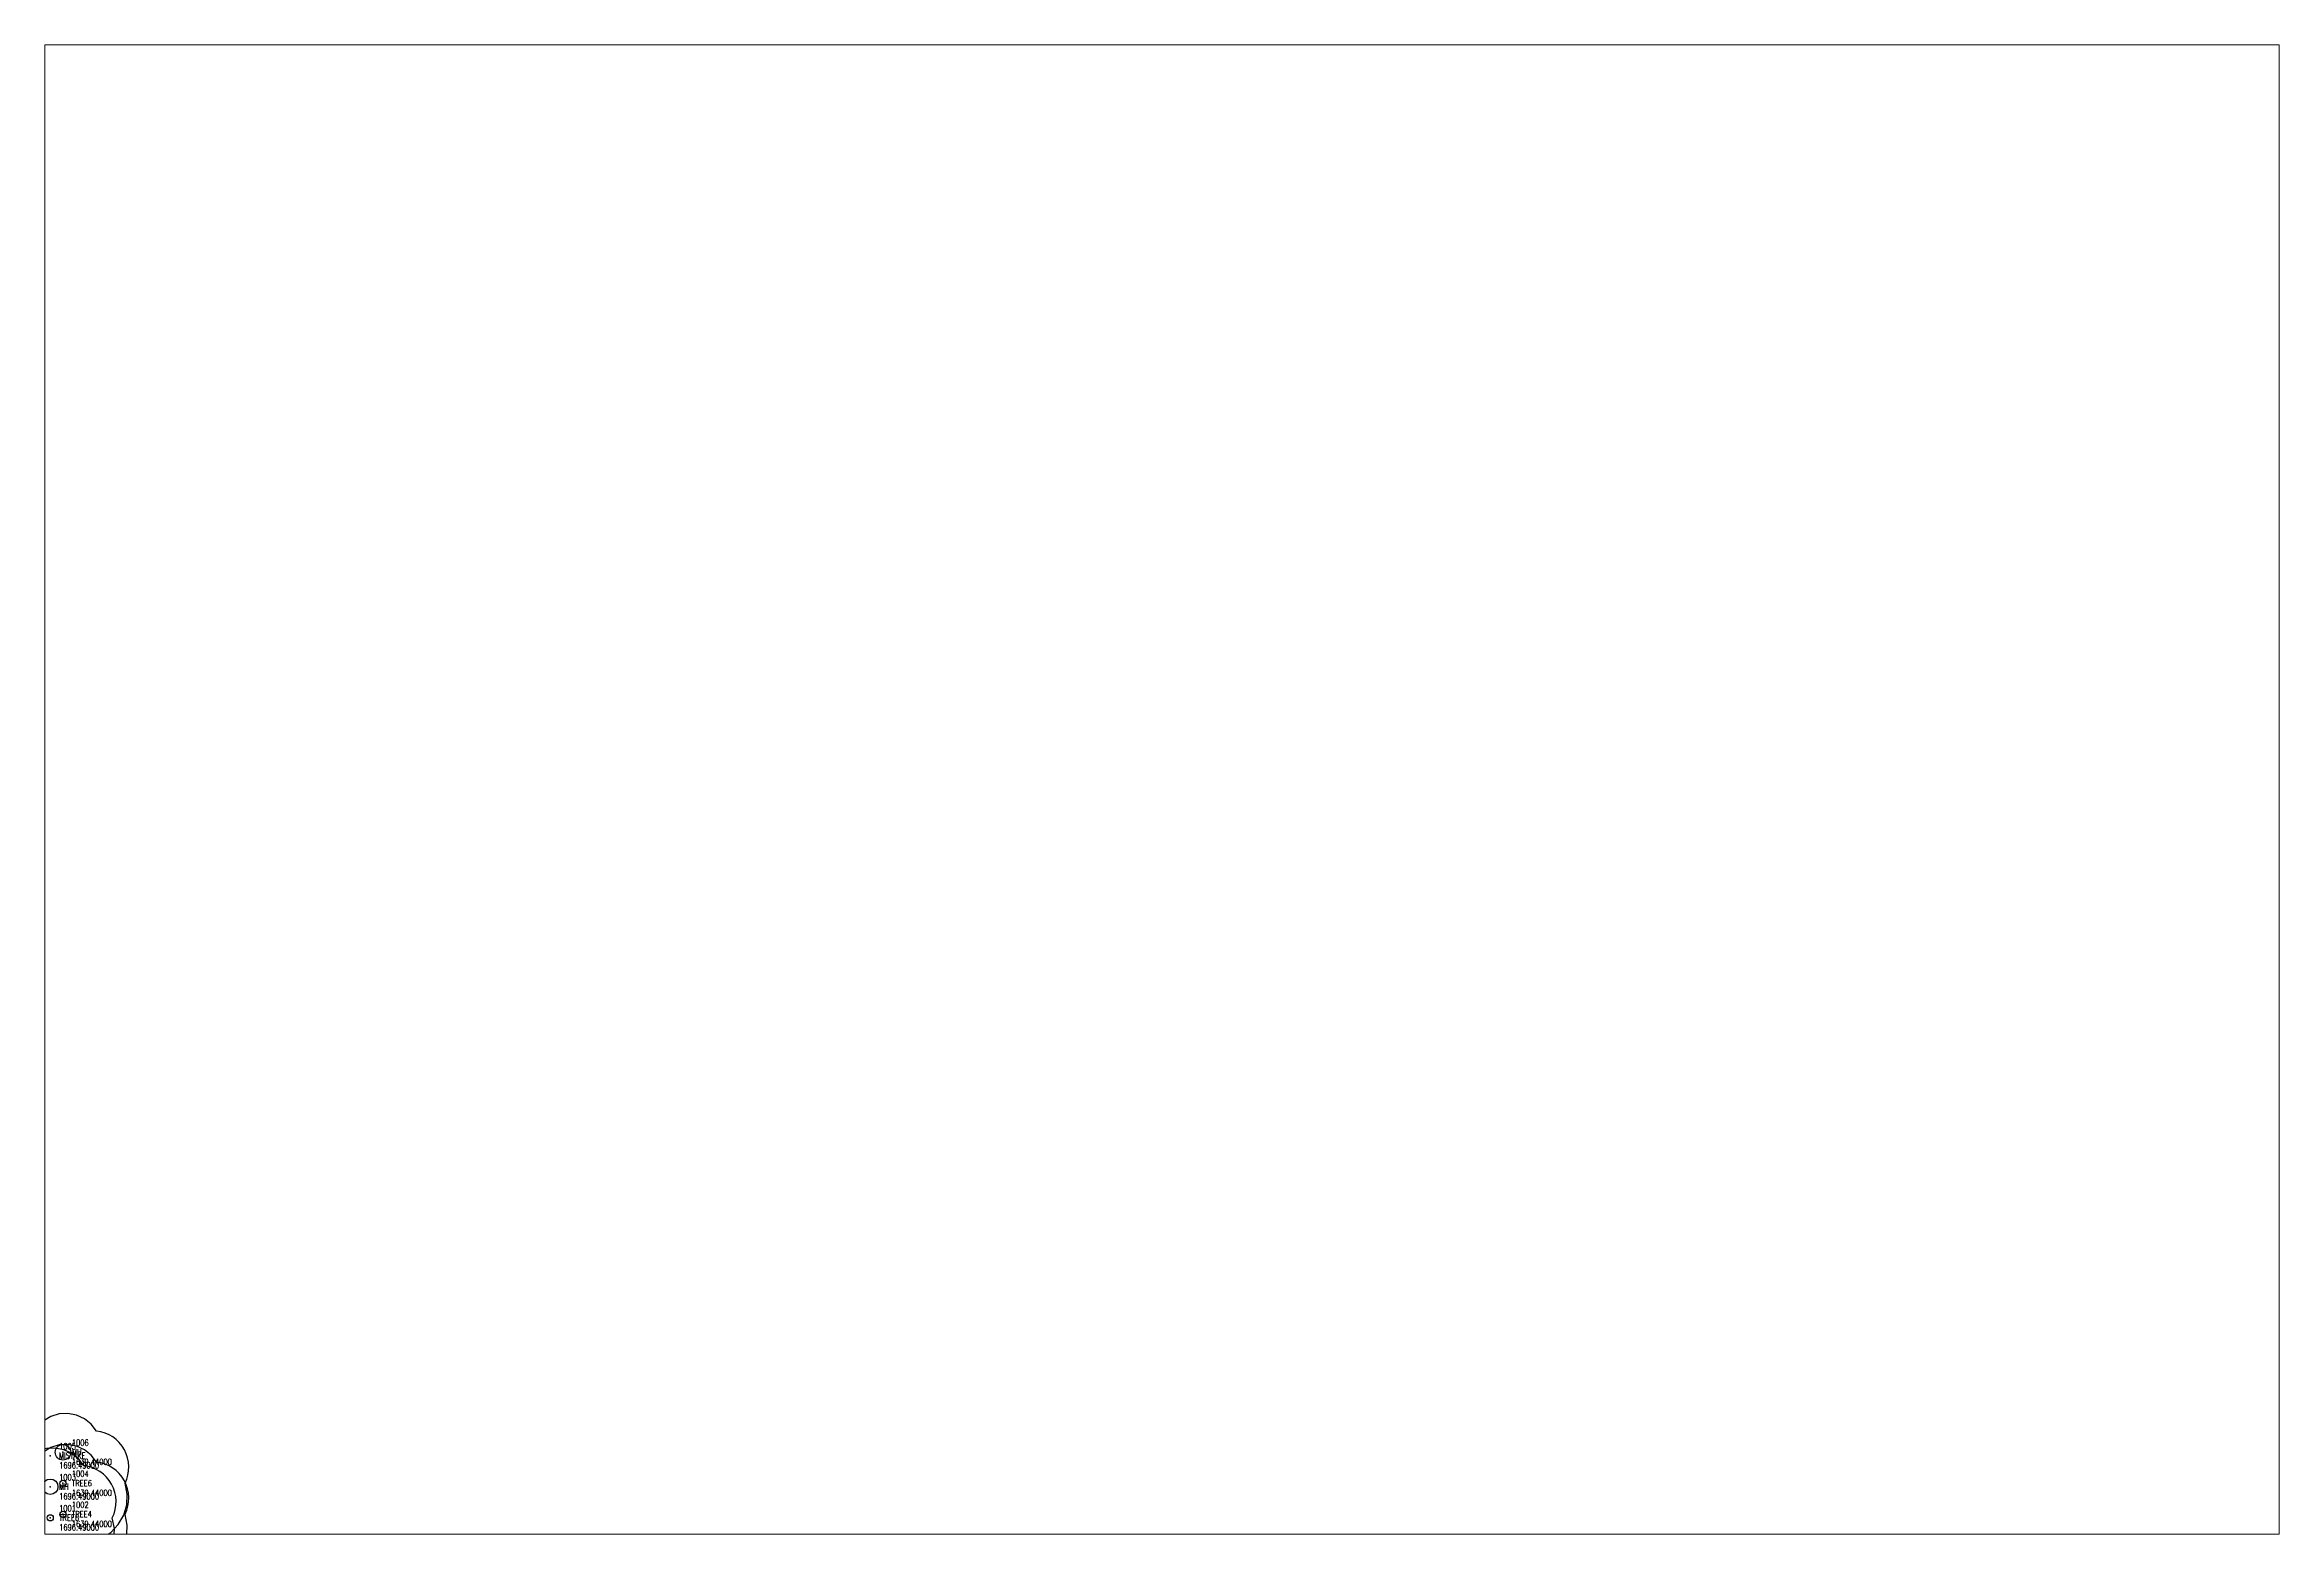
# Paper-space layout 'ArchD' of a CAD drawing. Extents: x 0 to 36, y 0 to 24.
# The model-space entities are those that its viewports show. They can reach past a viewport. Long polylines and large blocks are cut down to what shows.
import ezdxf

# ---------------------------------------------------------------- set-up
doc = ezdxf.new("R2010")
doc.units = 0
doc.header["$MEASUREMENT"] = 0
doc.layers.get('0').update_dxf_attribs({"lineweight": 35})
doc.layers.get('Defpoints').update_dxf_attribs({"lineweight": 35})
for name, color, linetype in [('V-NODE-DESC', 4, 'Continuous'), ('V-NODE-ELEV', 4, 'Continuous'), ('V-NODE-IDEN', 4, 'Continuous'), ('V-NODE-IMPT', 4, 'Continuous'), ('V-NODE-IMPT-3D__', 4, 'Continuous'), ('V-NODE-MH', 6, 'Continuous'), ('V-NODE-TREE4', 6, 'Continuous'), ('V-NODE-TREE6', 6, 'Continuous')]:
    doc.layers.add(name, color=color, linetype=linetype)
doc.styles.get("Standard").update_dxf_attribs({"font": 'romans.shx', "width": 0.75})

# ---------------------------------------------------------------- blocks, each defined once
blk = doc.blocks.new('point')
blk.add_point((0, 0))
at = {"layer": 'V-NODE-DESC', "width": 0.75}
blk.add_attdef('DESC', (1.43, -0.48), '', height=1, dxfattribs=at)
at = {"layer": 'V-NODE-ELEV', "width": 0.75}
blk.add_attdef('ELEV', (1.43, -2.04), '', height=1, dxfattribs=at)
at = {"layer": 'V-NODE-IDEN', "width": 0.75}
blk.add_attdef('POINT', (1.43, 1.03), '', height=1, dxfattribs=at)
blk = doc.blocks.new('SEWER-MANHOLE')
blk.add_circle((0, 0), 1.25)
blk = doc.blocks.new('TREE')
blk.add_circle((0, 0), 0.5)
for centre, radius, start, end in [((0.38, 5.41), 5.85, 30.9437, 140.9437), ((-4.34, 3.24), 5.85, 88.2394, 198.2394), ((4.76, 2.6), 5.85, 333.6479, 83.6479), ((-5.07, -1.9), 5.85, 145.5352, 255.5352), ((3.06, -2.29), 7.31, 268.2394, 18.2394), ((-1.14, -5.3), 5.85, 202.831, 312.831)]:
    blk.add_arc(centre, radius, start, end)

msp = doc.modelspace()

# ---------------------------------------------------------------- linework, layer by layer
at = {"layer": 'V-NODE-IMPT-3D__'}
for p in [(1.78, 25.31, 1696.49), (5.89, 26.44, 1639.44), (1.78, 15.31, 1696.49), (5.89, 16.44, 1639.44), (1.78, 5.31, 1696.49), (5.89, 6.44, 1639.44)]:
    msp.add_point(p, dxfattribs=at)

# ---------------------------------------------------------------- block references
at = {"layer": 'V-NODE-IMPT', "xscale": 2, "yscale": 2, "zscale": 2}
for p, values in [((1.78, 25.31), {'ELEV': '1696.49000', 'POINT': '1005', 'DESC': 'MISTAKE'}), ((5.89, 26.44), {'ELEV': '1639.44000', 'POINT': '1006', 'DESC': 'MH'}), ((1.78, 15.31), {'ELEV': '1696.49000', 'POINT': '1003', 'DESC': 'MH'}), ((5.89, 16.44), {'ELEV': '1639.44000', 'POINT': '1004', 'DESC': 'TREE6'}), ((1.78, 5.31), {'ELEV': '1696.49000', 'POINT': '1001', 'DESC': 'TREE6'}), ((5.89, 6.44), {'ELEV': '1639.44000', 'POINT': '1002', 'DESC': 'TREE4'})]:
    msp.add_blockref('point', p, dxfattribs=at).add_auto_attribs(values)
at = {"layer": 'V-NODE-MH', "xscale": 2, "yscale": 2, "zscale": 2}
for p in [(5.89, 26.44), (1.78, 15.31)]:
    msp.add_blockref('SEWER-MANHOLE', p, dxfattribs=at)
at = {"layer": 'V-NODE-TREE4', "xscale": 2, "yscale": 2, "zscale": 2}
msp.add_blockref('TREE', (5.89, 6.44), dxfattribs=at)
at = {"layer": 'V-NODE-TREE6', "xscale": 2, "yscale": 2, "zscale": 2}
for p in [(5.89, 16.44), (1.78, 5.31)]:
    msp.add_blockref('TREE', p, dxfattribs=at)

psp = doc.layouts.new('ArchD')

# ---------------------------------------------------------------- viewports
at = {"layer": 'Defpoints', "view_target_point": (2000, 2000)}
psp.add_viewport(center=(18, 12), size=(36, 24), view_center_point=(-1640, -1760), view_height=480, dxfattribs=at)

doc.saveas('drawing.dxf')
